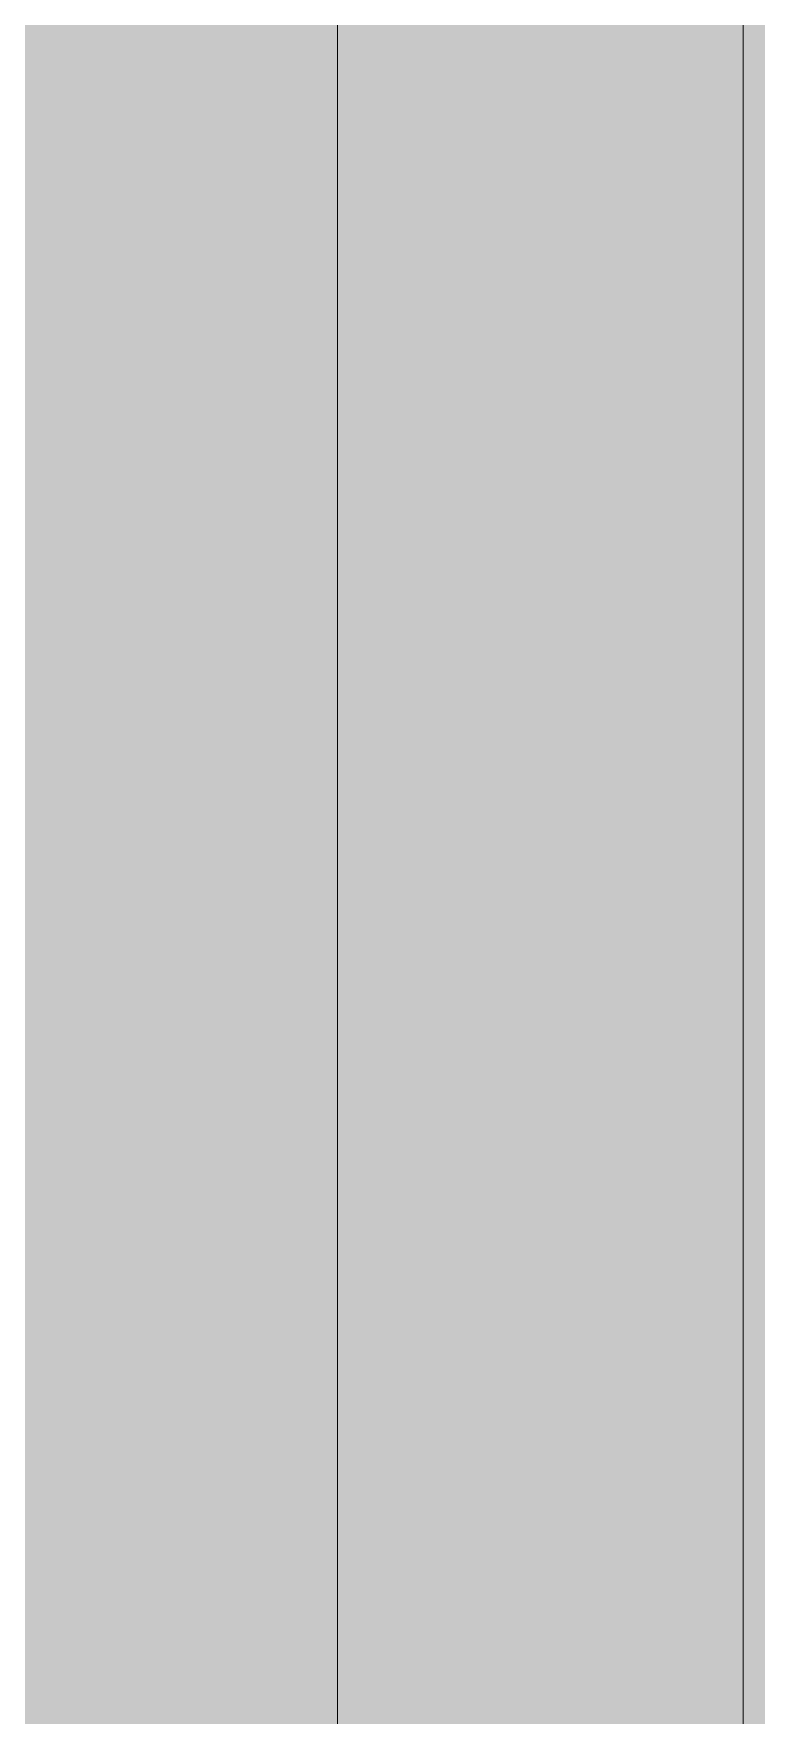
# Model space of a CAD drawing. Header units: inches. Extents: x 20139 to 37433, y -23296 to -20170.
# Drawn here: x 31317.476 to 31319.257, y -22332.225 to -22328.084 of the extents above; entities that cross this region are included whole.
import ezdxf

# ---------------------------------------------------------------- set-up
doc = ezdxf.new("R2010")
doc.units = ezdxf.units.IN
doc.header["$MEASUREMENT"] = 0
doc.layers.add('A-GLAZ-CURT', color=52, linetype='Continuous', lineweight=9)
doc.layers.add('A-GLAZ-CWMG', color=51, linetype='Continuous', lineweight=9)

# ---------------------------------------------------------------- blocks, each defined once
blk = doc.blocks.new('System Panel - Glazed-827491-Level 1')
at = {"layer": 'A-GLAZ-CURT', "transparency": 33554649}
blk.add_hatch(color=256, dxfattribs=at).paths.add_polyline_path([(-15.125, -1.25), (15.125, -1.25), (15.125, -0.25), (-15.125, -0.25)], flags=0)
at = {"layer": 'A-GLAZ-CURT'}
for p, q in [((-15.125, -0.25), (15.125, -0.25)), ((-15.125, -0.25), (15.125, -0.25)), ((15.125, -1.25), (-15.125, -1.25)), ((15.125, -1.25), (-15.125, -1.25))]:
    blk.add_line(p, q, dxfattribs=at)
blk = doc.blocks.new('Rectangular Mullion - Rectangular Mullion 1-789723-Level 1')
at = {"layer": 'A-GLAZ-CWMG'}
h = blk.add_hatch(color=256, dxfattribs=at)
h.paths.add_polyline_path([(22061.5152, -22334.1778), (22061.5152, -22303.9278), (22060.7652, -22303.9278), (22060.7652, -22334.1778)], flags=0)
h.paths.add_polyline_path([(22059.7652, -22334.1778), (22059.7652, -22303.9278), (22057.5152, -22303.9278), (22057.5152, -22334.1778)], flags=0)
blk.add_hatch(color=256, dxfattribs=at).paths.add_polyline_path([(22060.7652, -22334.1778), (22060.7652, -22303.9278), (22059.7652, -22303.9278), (22059.7652, -22334.1778)], flags=0)

msp = doc.modelspace()

# ---------------------------------------------------------------- block references
at = {"layer": 'A-GLAZ-CURT', "rotation": 89.99999999996432}
msp.add_blockref('System Panel - Glazed-827491-Level 1', (31317.97419, -22319.05281), dxfattribs=at)
at = {"layer": 'A-GLAZ-CWMG'}
msp.add_blockref('Rectangular Mullion - Rectangular Mullion 1-789723-Level 1', (9258.45897, 0), dxfattribs=at)

doc.saveas('drawing.dxf')
